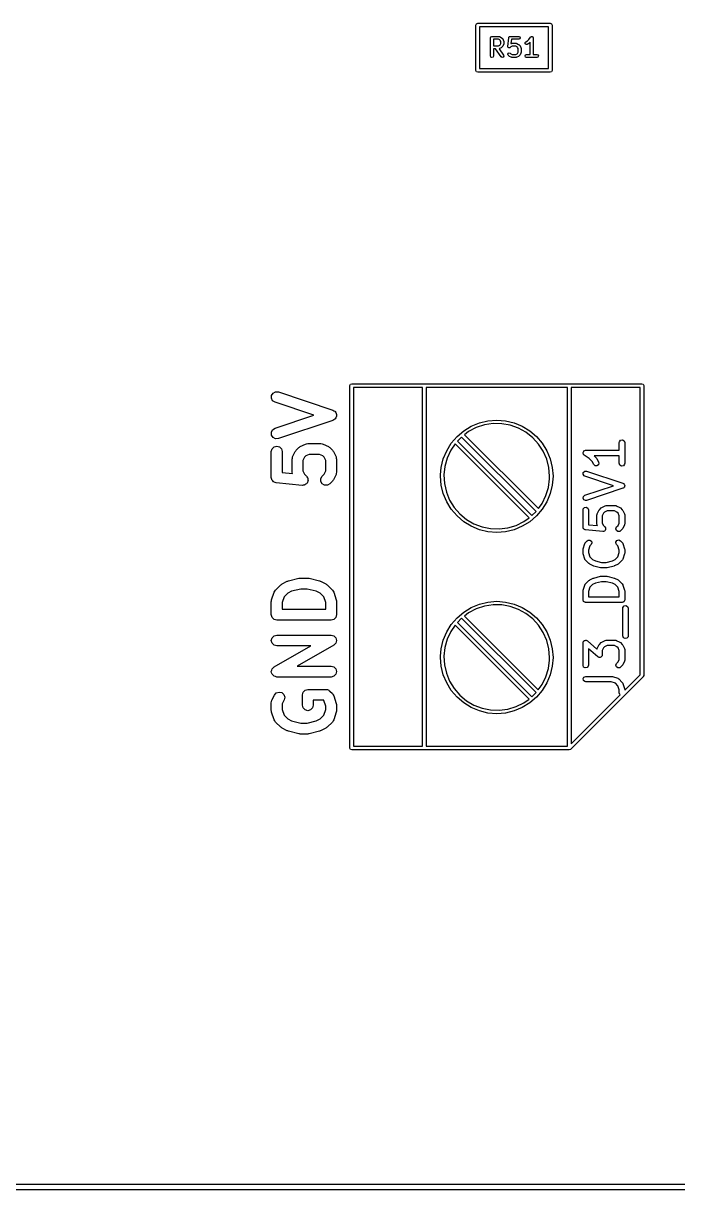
# Model space of a CAD drawing. Extents: x 10 to 287, y -200 to -10.
# Drawn here: x 126.01 to 144.05, y -122.34 to -90.17 of the extents above; entities that cross this region are included whole.
import ezdxf

# ---------------------------------------------------------------- set-up
doc = ezdxf.new("R2010")
doc.units = 0
doc.layers.add('BLACK', color=7, linetype='CONTINUOUS')

msp = doc.modelspace()

# ---------------------------------------------------------------- linework, layer by layer
at = {"layer": 'BLACK', "linetype": 'CONTINUOUS'}
for p, q in [((138.49, -90.2205), (138.504, -90.1852)), ((138.49, -91.4705), (138.49, -90.2205)), ((138.504, -90.1852), (138.54, -90.1705)), ((138.54, -90.1705), (140.54, -90.1705)), ((138.59, -90.2705), (138.59, -91.4205)), ((140.49, -90.2705), (138.59, -90.2705)), ((140.49, -91.4205), (140.49, -90.2705)), ((140.54, -90.1705), (140.575, -90.1852)), ((140.575, -90.1852), (140.59, -90.2205)), ((140.59, -90.2205), (140.59, -91.4705)), ((138.893, -90.5717), (138.904, -90.5434)), ((138.893, -91.0717), (138.893, -90.5717)), ((138.904, -90.5434), (138.933, -90.5317)), ((138.933, -90.5317), (139.123, -90.5317)), ((138.973, -90.6117), (138.973, -90.7936)), ((139.114, -90.6117), (138.973, -90.6117)), ((139.147, -90.6284), (139.114, -90.6117)), ((139.123, -90.5317), (139.132, -90.5353)), ((139.132, -90.5353), (139.141, -90.5359)), ((139.141, -90.5359), (139.189, -90.5598)), ((139.162, -90.643), (139.147, -90.6284)), ((139.178, -90.6764), (139.162, -90.643)), ((139.162, -90.7623), (139.178, -90.7289)), ((139.178, -90.7289), (139.178, -90.6764)), ((139.189, -90.5598), (139.193, -90.5647)), ((139.193, -90.5647), (139.199, -90.5672)), ((139.199, -90.5672), (139.223, -90.5911)), ((139.223, -90.5911), (139.225, -90.5971)), ((139.225, -90.5971), (139.23, -90.6015)), ((139.23, -90.6015), (139.254, -90.6491)), ((139.254, -90.6491), (139.255, -90.6584)), ((139.255, -90.6584), (139.258, -90.667)), ((139.258, -90.667), (139.258, -90.7384)), ((139.369, -90.8058), (139.393, -90.5677)), ((139.393, -90.5677), (139.399, -90.5559)), ((139.399, -90.5559), (139.404, -90.5434)), ((139.404, -90.5434), (139.406, -90.5426)), ((139.406, -90.5426), (139.407, -90.5408)), ((139.407, -90.5408), (139.42, -90.5369)), ((139.42, -90.5369), (139.433, -90.5317)), ((139.433, -90.5317), (139.671, -90.5317)), ((139.469, -90.6117), (139.457, -90.7291)), ((139.457, -90.7291), (139.462, -90.7264)), ((139.462, -90.7264), (139.472, -90.7258)), ((139.671, -90.6117), (139.469, -90.6117)), ((139.472, -90.7258), (139.48, -90.7222)), ((139.48, -90.7222), (139.599, -90.7222)), ((139.599, -90.7222), (139.608, -90.7258)), ((139.608, -90.7258), (139.617, -90.7264)), ((139.617, -90.7264), (139.665, -90.7502)), ((139.671, -90.5317), (139.699, -90.5434)), ((139.699, -90.6), (139.671, -90.6117)), ((139.699, -90.5434), (139.711, -90.5717)), ((139.711, -90.5717), (139.699, -90.6)), ((139.847, -90.7019), (139.867, -90.6788)), ((139.849, -90.7325), (139.847, -90.7019)), ((139.867, -90.6788), (139.909, -90.6579)), ((139.951, -90.7265), (139.903, -90.7504)), ((139.909, -90.6579), (139.949, -90.6177)), ((139.949, -90.6177), (139.995, -90.5495)), ((139.955, -90.7216), (139.951, -90.7265)), ((139.961, -90.7191), (139.955, -90.7216)), ((139.988, -90.6921), (139.961, -90.7191)), ((139.988, -91.0317), (139.988, -90.6921)), ((139.995, -90.5495), (139.998, -90.5472)), ((139.998, -90.5472), (140, -90.5434)), ((140, -90.5434), (140.01, -90.539)), ((140.01, -90.539), (140.02, -90.5325)), ((140.02, -90.5325), (140.024, -90.5333)), ((140.024, -90.5333), (140.028, -90.5317)), ((140.028, -90.5317), (140.039, -90.5362)), ((140.039, -90.5362), (140.05, -90.5384)), ((140.05, -90.5384), (140.052, -90.5419)), ((140.052, -90.5419), (140.056, -90.5434)), ((140.056, -90.5434), (140.061, -90.5542)), ((140.061, -90.5542), (140.067, -90.5639)), ((140.067, -90.5639), (140.066, -90.5679)), ((140.066, -90.5679), (140.068, -90.5717)), ((140.068, -90.5717), (140.068, -91.0317)), ((138.973, -90.7936), (139.114, -90.7936)), ((139.031, -90.8736), (138.973, -90.8736)), ((138.973, -90.8736), (138.973, -91.0717)), ((139.186, -91.0947), (139.031, -90.8736)), ((139.114, -90.7936), (139.147, -90.7769)), ((139.132, -90.8701), (139.127, -90.8719)), ((139.127, -90.8719), (139.251, -91.0488)), ((139.141, -90.8694), (139.132, -90.8701)), ((139.189, -90.8456), (139.141, -90.8694)), ((139.147, -90.7769), (139.162, -90.7623)), ((139.193, -90.8406), (139.189, -90.8456)), ((139.199, -90.8381), (139.193, -90.8406)), ((139.223, -90.8143), (139.199, -90.8381)), ((139.225, -90.8082), (139.223, -90.8143)), ((139.23, -90.8039), (139.225, -90.8082)), ((139.254, -90.7563), (139.23, -90.8039)), ((139.251, -91.0488), (139.258, -91.0787)), ((139.255, -90.747), (139.254, -90.7563)), ((139.258, -90.7384), (139.255, -90.747)), ((139.37, -90.8079), (139.369, -90.8058)), ((139.369, -90.8098), (139.37, -90.8079)), ((139.374, -90.8223), (139.369, -90.8098)), ((139.369, -91.0241), (139.381, -90.9958)), ((139.381, -91.0524), (139.369, -91.0241)), ((139.378, -90.8351), (139.374, -90.8223)), ((139.38, -90.8361), (139.378, -90.8351)), ((139.381, -90.8381), (139.38, -90.8361)), ((139.393, -90.8433), (139.381, -90.8381)), ((139.381, -90.9958), (139.409, -90.9841)), ((139.404, -91.0762), (139.381, -91.0524)), ((139.405, -90.8496), (139.393, -90.8433)), ((139.407, -90.849), (139.405, -90.8496)), ((139.409, -90.8498), (139.407, -90.849)), ((139.421, -90.8447), (139.409, -90.8498)), ((139.409, -90.9841), (139.437, -90.9958)), ((139.434, -90.8408), (139.421, -90.8447)), ((139.435, -90.8389), (139.434, -90.8408)), ((139.437, -90.8381), (139.435, -90.8389)), ((139.456, -90.8189), (139.437, -90.8381)), ((139.437, -90.9958), (139.456, -91.015)), ((139.49, -90.8022), (139.456, -90.8189)), ((139.456, -91.015), (139.49, -91.0317)), ((139.59, -90.8022), (139.49, -90.8022)), ((139.49, -91.0317), (139.59, -91.0317)), ((139.623, -90.8189), (139.59, -90.8022)), ((139.59, -91.0317), (139.623, -91.015)), ((139.638, -90.8335), (139.623, -90.8189)), ((139.623, -91.015), (139.638, -91.0004)), ((139.655, -90.8669), (139.638, -90.8335)), ((139.638, -91.0004), (139.655, -90.967)), ((139.655, -90.967), (139.655, -90.8669)), ((139.665, -90.7502), (139.669, -90.7552)), ((139.669, -90.7552), (139.675, -90.7577)), ((139.675, -90.7577), (139.699, -90.7815)), ((139.699, -91.0524), (139.675, -91.0762)), ((139.699, -90.7815), (139.702, -90.7876)), ((139.702, -91.0463), (139.699, -91.0524)), ((139.702, -90.7876), (139.707, -90.7919)), ((139.707, -91.042), (139.702, -91.0463)), ((139.707, -90.7919), (139.73, -90.8395)), ((139.73, -90.9944), (139.707, -91.042)), ((139.73, -90.8395), (139.731, -90.8488)), ((139.731, -90.9851), (139.73, -90.9944)), ((139.731, -90.8488), (139.735, -90.8574)), ((139.735, -90.9765), (139.731, -90.9851)), ((139.735, -90.8574), (139.735, -90.9765)), ((139.845, -91.0717), (139.857, -91.0434)), ((139.872, -90.7525), (139.849, -90.7325)), ((139.857, -91.0434), (139.885, -91.0317)), ((139.903, -90.7504), (139.872, -90.7525)), ((139.885, -91.0317), (139.988, -91.0317)), ((140.068, -91.0317), (140.171, -91.0317)), ((140.171, -91.0317), (140.199, -91.0434)), ((140.199, -91.0434), (140.211, -91.0717)), ((138.904, -91.1), (138.893, -91.0717)), ((138.933, -91.1117), (138.904, -91.1)), ((138.961, -91.1), (138.933, -91.1117)), ((138.973, -91.0717), (138.961, -91.1)), ((139.211, -91.1111), (139.186, -91.0947)), ((139.241, -91.1045), (139.211, -91.1111)), ((139.258, -91.0787), (139.241, -91.1045)), ((139.41, -91.0787), (139.404, -91.0762)), ((139.415, -91.0837), (139.41, -91.0787)), ((139.462, -91.1075), (139.415, -91.0837)), ((139.472, -91.1082), (139.462, -91.1075)), ((139.48, -91.1117), (139.472, -91.1082)), ((139.599, -91.1117), (139.48, -91.1117)), ((139.608, -91.1082), (139.599, -91.1117)), ((139.617, -91.1075), (139.608, -91.1082)), ((139.665, -91.0837), (139.617, -91.1075)), ((139.669, -91.0787), (139.665, -91.0837)), ((139.675, -91.0762), (139.669, -91.0787)), ((139.857, -91.1), (139.845, -91.0717)), ((139.885, -91.1117), (139.857, -91.1)), ((140.171, -91.1117), (139.885, -91.1117)), ((140.199, -91.1), (140.171, -91.1117)), ((140.211, -91.0717), (140.199, -91.1)), ((138.504, -91.5059), (138.49, -91.4705)), ((138.54, -91.5205), (138.504, -91.5059)), ((140.54, -91.5205), (138.54, -91.5205)), ((138.59, -91.4205), (140.49, -91.4205)), ((140.575, -91.5059), (140.54, -91.5205)), ((140.59, -91.4705), (140.575, -91.5059)), ((132.857, -100.435), (132.9, -100.37)), ((132.9, -100.37), (132.969, -100.335)), ((132.969, -100.335), (133.047, -100.34)), ((133.047, -100.34), (134.547, -100.84)), ((135.015, -100.165), (135.03, -100.129)), ((135.015, -110.165), (135.015, -100.165)), ((135.03, -100.129), (135.065, -100.115)), ((135.065, -100.115), (143.065, -100.115)), ((135.115, -100.215), (135.115, -110.115)), ((137.015, -100.215), (135.115, -100.215)), ((137.015, -110.115), (137.015, -100.215)), ((137.115, -100.215), (137.115, -110.115)), ((141.015, -100.215), (137.115, -100.215)), ((141.015, -110.115), (141.015, -100.215)), ((141.115, -100.215), (141.115, -110.044)), ((143.015, -100.215), (141.115, -100.215)), ((143.015, -108.144), (143.015, -100.215)), ((143.065, -100.115), (143.1, -100.129)), ((143.1, -100.129), (143.115, -100.165)), ((143.115, -100.165), (143.115, -108.165)), ((132.852, -100.512), (132.857, -100.435)), ((132.887, -100.581), (132.852, -100.512)), ((132.952, -100.624), (132.887, -100.581)), ((134.025, -100.982), (132.952, -100.624)), ((132.952, -101.34), (134.025, -100.982)), ((134.547, -100.84), (134.572, -100.856)), ((134.572, -100.856), (134.599, -100.87)), ((134.599, -100.87), (134.604, -100.877)), ((134.604, -100.877), (134.612, -100.882)), ((134.612, -100.882), (134.625, -100.909)), ((134.625, -100.909), (134.642, -100.935)), ((134.642, -100.935), (134.642, -100.944)), ((134.642, -100.944), (134.646, -100.952)), ((134.646, -101.012), (134.642, -101.02)), ((134.642, -101.02), (134.642, -101.029)), ((134.646, -100.952), (134.645, -100.982)), ((134.645, -100.982), (134.646, -101.012)), ((132.887, -101.382), (132.952, -101.34)), ((134.547, -101.124), (133.047, -101.624)), ((134.572, -101.108), (134.547, -101.124)), ((134.599, -101.094), (134.572, -101.108)), ((134.604, -101.087), (134.599, -101.094)), ((134.612, -101.081), (134.604, -101.087)), ((134.625, -101.055), (134.612, -101.081)), ((134.642, -101.029), (134.625, -101.055)), ((138.154, -101.411), (138.361, -101.284)), ((138.501, -101.324), (138.29, -101.434)), ((138.361, -101.284), (138.586, -101.191)), ((138.728, -101.249), (138.501, -101.324)), ((138.586, -101.191), (138.823, -101.134)), ((138.964, -101.213), (138.728, -101.249)), ((138.823, -101.134), (139.065, -101.115)), ((139.202, -101.216), (138.964, -101.213)), ((139.065, -101.115), (139.307, -101.134)), ((139.437, -101.258), (139.202, -101.216)), ((139.307, -101.134), (139.544, -101.191)), ((139.661, -101.338), (139.437, -101.258)), ((139.544, -101.191), (139.769, -101.284)), ((139.87, -101.453), (139.661, -101.338)), ((139.769, -101.284), (139.976, -101.411)), ((132.852, -101.452), (132.887, -101.382)), ((132.857, -101.529), (132.852, -101.452)), ((132.9, -101.594), (132.857, -101.529)), ((132.969, -101.629), (132.9, -101.594)), ((133.047, -101.624), (132.969, -101.629)), ((137.811, -101.754), (137.969, -101.569)), ((137.969, -101.569), (138.154, -101.411)), ((138.094, -101.582), (137.985, -101.697)), ((140.147, -103.634), (138.094, -101.582)), ((138.29, -101.434), (138.174, -101.52)), ((138.174, -101.52), (140.211, -103.556)), ((140.057, -101.601), (139.87, -101.453)), ((139.976, -101.411), (140.161, -101.569)), ((140.218, -101.777), (140.057, -101.601)), ((140.161, -101.569), (140.319, -101.754)), ((142.447, -101.711), (142.48, -101.671)), ((142.48, -101.671), (142.53, -101.662)), ((142.53, -101.662), (142.575, -101.688)), ((132.849, -101.982), (132.87, -101.907)), ((132.849, -102.696), (132.849, -101.982)), ((132.87, -101.907), (132.924, -101.852)), ((132.924, -101.852), (132.999, -101.832)), ((132.999, -101.832), (133.074, -101.852)), ((133.074, -101.852), (133.129, -101.907)), ((133.129, -101.907), (133.149, -101.982)), ((133.149, -101.982), (133.149, -102.56)), ((133.437, -102.129), (133.508, -101.986)), ((133.508, -101.986), (133.524, -101.968)), ((133.524, -101.968), (133.536, -101.947)), ((133.536, -101.947), (133.608, -101.876)), ((133.608, -101.876), (133.629, -101.864)), ((133.629, -101.864), (133.647, -101.848)), ((133.647, -101.848), (133.789, -101.776)), ((133.789, -101.776), (133.823, -101.769)), ((133.823, -101.769), (133.857, -101.761)), ((133.857, -101.761), (134.214, -101.761)), ((134.214, -101.761), (134.247, -101.769)), ((134.247, -101.769), (134.281, -101.776)), ((134.281, -101.776), (134.424, -101.848)), ((134.424, -101.848), (134.442, -101.864)), ((134.442, -101.864), (134.463, -101.876)), ((134.463, -101.876), (134.534, -101.947)), ((134.534, -101.947), (134.546, -101.968)), ((134.546, -101.968), (134.562, -101.986)), ((134.562, -101.986), (134.634, -102.129)), ((137.591, -102.186), (137.684, -101.961)), ((137.684, -101.961), (137.811, -101.754)), ((137.8, -101.946), (137.7, -102.162)), ((137.919, -101.772), (137.8, -101.946)), ((139.957, -103.81), (137.919, -101.772)), ((137.985, -101.697), (140.035, -103.746)), ((140.347, -101.977), (140.218, -101.777)), ((140.319, -101.754), (140.446, -101.961)), ((140.442, -102.196), (140.347, -101.977)), ((140.446, -101.961), (140.539, -102.186)), ((141.444, -102.009), (141.454, -101.99)), ((141.454, -101.99), (141.463, -101.97)), ((141.463, -101.97), (141.467, -101.968)), ((141.467, -101.968), (141.469, -101.964)), ((141.469, -101.964), (141.49, -101.957)), ((141.49, -101.957), (141.509, -101.947)), ((141.509, -101.947), (141.513, -101.948)), ((141.513, -101.948), (141.517, -101.947)), ((141.517, -101.947), (142.442, -101.947)), ((142.442, -101.736), (142.447, -101.711)), ((142.442, -101.947), (142.442, -101.736)), ((142.575, -101.688), (142.592, -101.736)), ((142.592, -101.736), (142.592, -102.308)), ((133.421, -102.196), (133.43, -102.163)), ((133.421, -102.553), (133.421, -102.196)), ((133.43, -102.163), (133.437, -102.129)), ((133.766, -102.142), (133.721, -102.232)), ((133.721, -102.232), (133.721, -102.518)), ((133.803, -102.105), (133.766, -102.142)), ((133.892, -102.061), (133.803, -102.105)), ((134.178, -102.061), (133.892, -102.061)), ((134.268, -102.105), (134.178, -102.061)), ((134.305, -102.142), (134.268, -102.105)), ((134.349, -102.232), (134.305, -102.142)), ((134.349, -102.518), (134.349, -102.232)), ((134.634, -102.129), (134.641, -102.163)), ((134.641, -102.163), (134.649, -102.196)), ((134.649, -102.196), (134.649, -102.553)), ((137.534, -102.422), (137.591, -102.186)), ((137.7, -102.162), (137.636, -102.392)), ((140.5, -102.427), (140.442, -102.196)), ((140.539, -102.186), (140.596, -102.422)), ((141.443, -102.017), (141.444, -102.013)), ((141.449, -102.038), (141.443, -102.017)), ((141.444, -102.013), (141.444, -102.009)), ((141.452, -102.059), (141.449, -102.038)), ((141.456, -102.062), (141.452, -102.059)), ((141.457, -102.066), (141.456, -102.062)), ((141.476, -102.084), (141.457, -102.066)), ((141.612, -102.175), (141.476, -102.084)), ((141.694, -102.257), (141.612, -102.175)), ((141.736, -102.341), (141.694, -102.257)), ((142.442, -102.097), (141.746, -102.097)), ((141.746, -102.097), (141.809, -102.159)), ((141.809, -102.159), (141.821, -102.178)), ((141.821, -102.178), (141.823, -102.179)), ((141.823, -102.179), (141.87, -102.274)), ((141.878, -102.299), (141.866, -102.349)), ((141.87, -102.274), (141.878, -102.299)), ((142.442, -102.308), (142.442, -102.097)), ((142.46, -102.356), (142.442, -102.308)), ((142.592, -102.308), (142.588, -102.333)), ((133.149, -102.56), (133.43, -102.589)), ((133.43, -102.587), (133.421, -102.553)), ((133.43, -102.589), (133.43, -102.587)), ((133.721, -102.518), (133.766, -102.607)), ((133.766, -102.607), (133.82, -102.662)), ((134.251, -102.662), (134.305, -102.607)), ((134.305, -102.607), (134.349, -102.518)), ((134.634, -102.62), (134.562, -102.763)), ((134.641, -102.587), (134.634, -102.62)), ((134.649, -102.553), (134.641, -102.587)), ((137.515, -102.665), (137.518, -102.629)), ((137.518, -102.629), (137.534, -102.422)), ((137.636, -102.392), (137.61, -102.629)), ((137.61, -102.629), (137.624, -102.867)), ((140.52, -102.665), (140.5, -102.427)), ((140.596, -102.422), (140.615, -102.665)), ((141.444, -102.608), (141.451, -102.558)), ((141.471, -102.652), (141.444, -102.608)), ((141.451, -102.558), (141.49, -102.524)), ((141.49, -102.524), (141.541, -102.522)), ((141.541, -102.522), (142.541, -102.856)), ((141.773, -102.376), (141.736, -102.341)), ((141.824, -102.38), (141.773, -102.376)), ((141.866, -102.349), (141.824, -102.38)), ((142.504, -102.382), (142.46, -102.356)), ((142.555, -102.373), (142.504, -102.382)), ((142.588, -102.333), (142.555, -102.373)), ((132.858, -102.727), (132.849, -102.696)), ((132.863, -102.758), (132.858, -102.727)), ((132.868, -102.764), (132.863, -102.758)), ((132.87, -102.771), (132.868, -102.764)), ((132.892, -102.794), (132.87, -102.771)), ((132.912, -102.818), (132.892, -102.794)), ((132.919, -102.821), (132.912, -102.818)), ((132.924, -102.826), (132.919, -102.821)), ((132.955, -102.834), (132.924, -102.826)), ((132.985, -102.845), (132.955, -102.834)), ((133.699, -102.917), (132.985, -102.845)), ((133.725, -102.913), (133.699, -102.917)), ((133.753, -102.913), (133.725, -102.913)), ((133.763, -102.906), (133.753, -102.913)), ((133.775, -102.904), (133.763, -102.906)), ((133.796, -102.887), (133.775, -102.904)), ((133.82, -102.874), (133.796, -102.887)), ((133.82, -102.662), (133.833, -102.685)), ((133.826, -102.863), (133.82, -102.874)), ((133.836, -102.855), (133.826, -102.863)), ((133.833, -102.685), (133.85, -102.706)), ((133.845, -102.83), (133.836, -102.855)), ((133.859, -102.806), (133.845, -102.83)), ((133.85, -102.706), (133.852, -102.718)), ((133.852, -102.718), (133.859, -102.729)), ((133.859, -102.729), (133.859, -102.756)), ((133.859, -102.756), (133.863, -102.783)), ((133.863, -102.783), (133.859, -102.794)), ((133.859, -102.794), (133.859, -102.806)), ((134.212, -102.729), (134.251, -102.662)), ((134.212, -102.806), (134.212, -102.729)), ((134.251, -102.874), (134.212, -102.806)), ((134.318, -102.913), (134.251, -102.874)), ((134.395, -102.913), (134.318, -102.913)), ((134.463, -102.874), (134.395, -102.913)), ((134.534, -102.802), (134.463, -102.874)), ((134.546, -102.781), (134.534, -102.802)), ((134.562, -102.763), (134.546, -102.781)), ((137.534, -102.907), (137.515, -102.665)), ((137.591, -103.144), (137.534, -102.907)), ((137.624, -102.867), (137.677, -103.1)), ((140.487, -102.972), (140.518, -102.736)), ((140.518, -102.736), (140.52, -102.665)), ((140.596, -102.907), (140.539, -103.144)), ((140.615, -102.665), (140.596, -102.907)), ((141.494, -102.665), (141.471, -102.652)), ((142.28, -102.927), (141.494, -102.665)), ((141.494, -103.189), (142.28, -102.927)), ((142.541, -102.856), (142.564, -102.868)), ((142.564, -102.868), (142.565, -102.87)), ((142.565, -102.87), (142.567, -102.871)), ((142.567, -102.871), (142.578, -102.891)), ((142.578, -102.891), (142.591, -102.912)), ((142.587, -102.939), (142.583, -102.962)), ((142.592, -102.916), (142.587, -102.939)), ((142.591, -102.912), (142.591, -102.914)), ((142.591, -102.914), (142.592, -102.916)), ((137.684, -103.368), (137.591, -103.144)), ((137.677, -103.1), (137.766, -103.321)), ((140.312, -103.414), (140.418, -103.2)), ((140.418, -103.2), (140.487, -102.972)), ((140.539, -103.144), (140.446, -103.368)), ((141.443, -103.271), (141.453, -103.221)), ((141.468, -103.316), (141.443, -103.271)), ((141.453, -103.221), (141.494, -103.189)), ((142.541, -102.998), (141.541, -103.331)), ((142.543, -102.997), (142.541, -102.998)), ((142.545, -102.996), (142.543, -102.997)), ((142.563, -102.981), (142.545, -102.996)), ((142.581, -102.966), (142.563, -102.981)), ((142.582, -102.964), (142.581, -102.966)), ((142.583, -102.962), (142.582, -102.964)), ((137.811, -103.576), (137.684, -103.368)), ((137.766, -103.321), (137.891, -103.524)), ((137.969, -103.761), (137.811, -103.576)), ((137.891, -103.524), (138.047, -103.704)), ((140.319, -103.576), (140.161, -103.761)), ((140.211, -103.556), (140.312, -103.414)), ((140.446, -103.368), (140.319, -103.576)), ((141.442, -103.593), (141.447, -103.568)), ((141.442, -104.07), (141.442, -103.593)), ((141.447, -103.568), (141.48, -103.528)), ((141.515, -103.335), (141.468, -103.316)), ((141.48, -103.528), (141.53, -103.52)), ((141.541, -103.331), (141.515, -103.335)), ((141.53, -103.52), (141.575, -103.545)), ((141.575, -103.545), (141.592, -103.593)), ((141.592, -103.593), (141.592, -104.002)), ((141.879, -103.607), (141.892, -103.589)), ((141.892, -103.589), (141.893, -103.588)), ((141.893, -103.588), (141.941, -103.54)), ((141.941, -103.54), (141.959, -103.527)), ((141.959, -103.527), (141.96, -103.526)), ((141.96, -103.526), (142.055, -103.479)), ((142.055, -103.479), (142.08, -103.471)), ((142.08, -103.471), (142.085, -103.472)), ((142.085, -103.472), (142.089, -103.471)), ((142.089, -103.471), (142.327, -103.471)), ((142.327, -103.471), (142.353, -103.475)), ((142.353, -103.475), (142.356, -103.478)), ((142.356, -103.478), (142.36, -103.479)), ((142.36, -103.479), (142.456, -103.526)), ((142.456, -103.526), (142.474, -103.54)), ((142.474, -103.54), (142.475, -103.54)), ((142.475, -103.54), (142.523, -103.588)), ((142.523, -103.588), (142.536, -103.606)), ((138.154, -103.919), (137.969, -103.761)), ((138.047, -103.704), (138.23, -103.857)), ((138.361, -104.046), (138.154, -103.919)), ((138.23, -103.857), (138.436, -103.977)), ((139.596, -104.019), (139.81, -103.915)), ((139.976, -103.919), (139.769, -104.046)), ((139.81, -103.915), (139.957, -103.81)), ((140.161, -103.761), (139.976, -103.919)), ((140.035, -103.746), (140.147, -103.634)), ((141.823, -103.736), (141.828, -103.711)), ((141.823, -103.974), (141.823, -103.736)), ((141.828, -103.711), (141.831, -103.707)), ((141.831, -103.703), (141.879, -103.607)), ((141.831, -103.707), (141.831, -103.703)), ((142.008, -103.685), (141.973, -103.754)), ((141.973, -103.754), (141.973, -103.957)), ((142.038, -103.655), (142.008, -103.685)), ((142.107, -103.621), (142.038, -103.655)), ((142.309, -103.621), (142.107, -103.621)), ((142.378, -103.655), (142.309, -103.621)), ((142.408, -103.685), (142.378, -103.655)), ((142.442, -103.754), (142.408, -103.685)), ((142.442, -103.957), (142.442, -103.754)), ((142.536, -103.606), (142.537, -103.607)), ((142.537, -103.607), (142.584, -103.703)), ((142.584, -103.703), (142.592, -103.728)), ((142.592, -103.728), (142.591, -103.732)), ((142.591, -103.732), (142.592, -103.736)), ((142.592, -103.736), (142.592, -103.974)), ((138.586, -104.139), (138.361, -104.046)), ((138.436, -103.977), (138.659, -104.062)), ((138.823, -104.196), (138.586, -104.139)), ((138.659, -104.062), (138.893, -104.11)), ((139.065, -104.215), (138.823, -104.196)), ((138.893, -104.11), (139.131, -104.118)), ((139.307, -104.196), (139.065, -104.215)), ((139.131, -104.118), (139.368, -104.088)), ((139.544, -104.139), (139.307, -104.196)), ((139.368, -104.088), (139.596, -104.019)), ((139.769, -104.046), (139.544, -104.139)), ((141.448, -104.085), (141.442, -104.07)), ((141.449, -104.1), (141.448, -104.085)), ((141.456, -104.108), (141.449, -104.1)), ((141.46, -104.118), (141.456, -104.108)), ((141.474, -104.126), (141.46, -104.118)), ((141.485, -104.137), (141.474, -104.126)), ((141.502, -104.142), (141.485, -104.137)), ((141.504, -104.143), (141.502, -104.142)), ((141.506, -104.143), (141.504, -104.143)), ((141.51, -104.144), (141.506, -104.143)), ((141.986, -104.192), (141.51, -104.144)), ((141.592, -104.002), (141.841, -104.027)), ((141.825, -103.979), (141.823, -103.974)), ((141.824, -103.983), (141.825, -103.979)), ((141.831, -104.008), (141.824, -103.983)), ((141.841, -104.027), (141.831, -104.008)), ((141.973, -103.957), (142.008, -104.025)), ((141.987, -104.192), (141.986, -104.192)), ((142.011, -104.185), (141.987, -104.192)), ((141.987, -104.192), (141.987, -104.192)), ((142.008, -104.025), (142.047, -104.064)), ((142.036, -104.179), (142.011, -104.185)), ((142.037, -104.179), (142.036, -104.179)), ((142.036, -104.179), (142.036, -104.179)), ((142.051, -104.158), (142.037, -104.179)), ((142.047, -104.064), (142.062, -104.085)), ((142.066, -104.137), (142.051, -104.158)), ((142.062, -104.085), (142.062, -104.086)), ((142.062, -104.086), (142.062, -104.086)), ((142.062, -104.086), (142.064, -104.111)), ((142.064, -104.111), (142.066, -104.137)), ((142.066, -104.137), (142.066, -104.137)), ((142.066, -104.137), (142.066, -104.137)), ((142.347, -104.111), (142.369, -104.064)), ((142.361, -104.16), (142.347, -104.111)), ((142.403, -104.19), (142.361, -104.16)), ((142.369, -104.064), (142.408, -104.025)), ((142.454, -104.185), (142.403, -104.19)), ((142.408, -104.025), (142.442, -103.957)), ((142.475, -104.17), (142.454, -104.185)), ((142.523, -104.123), (142.475, -104.17)), ((142.537, -104.103), (142.523, -104.121)), ((142.523, -104.121), (142.523, -104.123)), ((142.584, -104.008), (142.537, -104.103)), ((142.585, -104.003), (142.584, -104.008)), ((142.588, -104), (142.585, -104.003)), ((142.592, -103.974), (142.588, -104)), ((141.446, -104.665), (141.494, -104.522)), ((141.494, -104.522), (141.506, -104.499)), ((141.506, -104.499), (141.51, -104.497)), ((141.51, -104.497), (141.512, -104.493)), ((141.512, -104.493), (141.56, -104.445)), ((141.56, -104.445), (141.581, -104.43)), ((141.581, -104.43), (141.632, -104.426)), ((141.666, -104.551), (141.631, -104.586)), ((141.632, -104.426), (141.674, -104.455)), ((141.687, -104.505), (141.666, -104.551)), ((141.674, -104.455), (141.687, -104.505)), ((142.35, -104.479), (142.379, -104.437)), ((142.354, -104.53), (142.35, -104.479)), ((142.369, -104.551), (142.354, -104.53)), ((142.404, -104.586), (142.369, -104.551)), ((142.379, -104.437), (142.429, -104.423)), ((142.429, -104.423), (142.475, -104.445)), ((142.475, -104.445), (142.523, -104.493)), ((142.523, -104.493), (142.538, -104.514)), ((142.538, -104.514), (142.538, -104.519)), ((142.538, -104.519), (142.541, -104.522)), ((142.541, -104.522), (142.589, -104.665)), ((141.442, -104.689), (141.446, -104.667)), ((141.442, -104.784), (141.442, -104.689)), ((141.443, -104.785), (141.442, -104.784)), ((141.446, -104.808), (141.443, -104.785)), ((141.446, -104.667), (141.446, -104.665)), ((141.494, -104.95), (141.446, -104.808)), ((141.631, -104.586), (141.592, -104.701)), ((141.592, -104.701), (141.592, -104.772)), ((141.592, -104.772), (141.631, -104.886)), ((141.631, -104.886), (141.705, -104.96)), ((142.33, -104.96), (142.404, -104.886)), ((142.442, -104.701), (142.404, -104.586)), ((142.404, -104.886), (142.442, -104.772)), ((142.442, -104.772), (142.442, -104.701)), ((142.589, -104.808), (142.541, -104.95)), ((142.592, -104.784), (142.588, -104.806)), ((142.588, -104.806), (142.589, -104.808)), ((142.589, -104.665), (142.592, -104.687)), ((142.592, -104.687), (142.592, -104.689)), ((142.592, -104.689), (142.592, -104.784)), ((141.497, -104.954), (141.494, -104.95)), ((141.497, -104.958), (141.497, -104.954)), ((141.512, -104.98), (141.497, -104.958)), ((141.607, -105.075), (141.512, -104.98)), ((141.609, -105.076), (141.607, -105.075)), ((141.627, -105.089), (141.609, -105.076)), ((141.722, -105.137), (141.627, -105.089)), ((141.705, -104.96), (141.782, -104.999)), ((141.725, -105.137), (141.722, -105.137)), ((141.737, -105.142), (141.725, -105.137)), ((141.928, -105.19), (141.737, -105.142)), ((141.782, -104.999), (141.955, -105.042)), ((141.931, -105.19), (141.928, -105.19)), ((141.946, -105.192), (141.931, -105.19)), ((142.089, -105.192), (141.946, -105.192)), ((141.955, -105.042), (142.08, -105.042)), ((142.08, -105.042), (142.253, -104.999)), ((142.092, -105.191), (142.089, -105.192)), ((142.107, -105.19), (142.092, -105.191)), ((142.297, -105.142), (142.107, -105.19)), ((142.253, -104.999), (142.33, -104.96)), ((142.3, -105.14), (142.297, -105.142)), ((142.313, -105.137), (142.3, -105.14)), ((142.408, -105.089), (142.313, -105.137)), ((142.409, -105.088), (142.408, -105.089)), ((142.428, -105.075), (142.409, -105.088)), ((142.523, -104.98), (142.428, -105.075)), ((142.525, -104.976), (142.523, -104.98)), ((142.529, -104.973), (142.525, -104.976)), ((142.541, -104.95), (142.529, -104.973)), ((133.32, -105.551), (133.606, -105.479)), ((133.606, -105.479), (133.624, -105.48)), ((133.624, -105.48), (133.642, -105.475)), ((133.642, -105.475), (133.857, -105.475)), ((133.857, -105.475), (133.874, -105.48)), ((133.874, -105.48), (133.893, -105.479)), ((133.893, -105.479), (134.179, -105.551)), ((141.607, -105.54), (141.626, -105.527)), ((141.626, -105.527), (141.627, -105.526)), ((141.627, -105.526), (141.722, -105.479)), ((141.722, -105.479), (141.734, -105.475)), ((141.734, -105.475), (141.737, -105.473)), ((141.737, -105.473), (141.928, -105.425)), ((141.928, -105.425), (141.943, -105.424)), ((141.943, -105.424), (141.946, -105.423)), ((141.946, -105.423), (142.089, -105.423)), ((142.089, -105.423), (142.104, -105.426)), ((142.104, -105.426), (142.107, -105.425)), ((142.107, -105.425), (142.297, -105.473)), ((142.297, -105.473), (142.309, -105.478)), ((142.309, -105.478), (142.313, -105.479)), ((142.313, -105.479), (142.408, -105.526)), ((142.408, -105.526), (142.426, -105.54)), ((132.929, -105.863), (132.948, -105.834)), ((132.948, -105.834), (132.965, -105.804)), ((132.965, -105.804), (133.108, -105.662)), ((133.108, -105.662), (133.129, -105.65)), ((133.129, -105.65), (133.147, -105.633)), ((133.147, -105.633), (133.289, -105.562)), ((133.289, -105.562), (133.306, -105.559)), ((133.409, -105.838), (133.303, -105.891)), ((133.306, -105.559), (133.32, -105.551)), ((133.661, -105.775), (133.409, -105.838)), ((133.838, -105.775), (133.661, -105.775)), ((134.09, -105.838), (133.838, -105.775)), ((134.196, -105.891), (134.09, -105.838)), ((134.179, -105.551), (134.193, -105.559)), ((134.193, -105.559), (134.209, -105.562)), ((134.209, -105.562), (134.352, -105.633)), ((134.352, -105.633), (134.37, -105.65)), ((134.37, -105.65), (134.391, -105.662)), ((134.391, -105.662), (134.534, -105.804)), ((134.534, -105.804), (134.551, -105.834)), ((134.551, -105.834), (134.57, -105.863)), ((141.442, -105.831), (141.446, -105.809)), ((141.442, -106.07), (141.442, -105.831)), ((141.446, -105.808), (141.494, -105.665)), ((141.446, -105.809), (141.446, -105.808)), ((141.494, -105.665), (141.506, -105.642)), ((141.506, -105.642), (141.51, -105.64)), ((141.51, -105.64), (141.512, -105.636)), ((141.512, -105.636), (141.607, -105.54)), ((141.631, -105.729), (141.592, -105.844)), ((141.592, -105.844), (141.592, -105.995)), ((141.705, -105.655), (141.631, -105.729)), ((141.782, -105.617), (141.705, -105.655)), ((141.955, -105.573), (141.782, -105.617)), ((142.08, -105.573), (141.955, -105.573)), ((142.253, -105.617), (142.08, -105.573)), ((142.33, -105.655), (142.253, -105.617)), ((142.404, -105.729), (142.33, -105.655)), ((142.442, -105.844), (142.404, -105.729)), ((142.426, -105.54), (142.428, -105.54)), ((142.428, -105.54), (142.523, -105.636)), ((142.442, -105.995), (142.442, -105.844)), ((142.523, -105.636), (142.538, -105.657)), ((142.538, -105.657), (142.538, -105.661)), ((142.538, -105.661), (142.541, -105.665)), ((142.541, -105.665), (142.589, -105.808)), ((142.589, -105.808), (142.592, -105.83)), ((142.592, -105.83), (142.592, -105.831)), ((142.592, -105.831), (142.592, -106.07)), ((132.849, -106.125), (132.856, -106.101)), ((132.849, -106.482), (132.849, -106.125)), ((132.856, -106.101), (132.857, -106.077)), ((132.857, -106.077), (132.929, -105.863)), ((133.202, -105.992), (133.149, -106.149)), ((133.149, -106.149), (133.149, -106.332)), ((133.303, -105.891), (133.202, -105.992)), ((134.297, -105.992), (134.196, -105.891)), ((134.349, -106.149), (134.297, -105.992)), ((134.349, -106.332), (134.349, -106.149)), ((134.57, -105.863), (134.642, -106.077)), ((134.642, -106.077), (134.643, -106.101)), ((134.643, -106.101), (134.649, -106.125)), ((134.649, -106.125), (134.649, -106.482)), ((138.586, -106.191), (138.823, -106.134)), ((138.823, -106.134), (139.065, -106.115)), ((139.065, -106.115), (139.307, -106.134)), ((139.307, -106.134), (139.544, -106.191)), ((141.449, -106.088), (141.442, -106.07)), ((141.452, -106.107), (141.449, -106.088)), ((141.458, -106.111), (141.452, -106.107)), ((141.46, -106.118), (141.458, -106.111)), ((141.477, -106.128), (141.46, -106.118)), ((141.492, -106.14), (141.477, -106.128)), ((141.501, -106.142), (141.492, -106.14)), ((141.504, -106.143), (141.501, -106.142)), ((141.508, -106.143), (141.504, -106.143)), ((141.517, -106.145), (141.508, -106.143)), ((142.517, -106.145), (141.517, -106.145)), ((141.592, -105.995), (142.442, -105.995)), ((142.536, -106.138), (142.517, -106.145)), ((142.555, -106.135), (142.536, -106.138)), ((142.559, -106.129), (142.555, -106.135)), ((142.566, -106.127), (142.559, -106.129)), ((142.575, -106.11), (142.566, -106.127)), ((142.588, -106.095), (142.575, -106.11)), ((142.59, -106.085), (142.588, -106.095)), ((142.591, -106.083), (142.59, -106.085)), ((142.592, -106.07), (142.591, -106.079)), ((142.591, -106.079), (142.591, -106.083)), ((132.87, -106.557), (132.849, -106.482)), ((133.149, -106.332), (134.349, -106.332)), ((134.649, -106.482), (134.629, -106.557)), ((137.969, -106.569), (138.154, -106.411)), ((138.154, -106.411), (138.361, -106.284)), ((138.29, -106.434), (138.174, -106.52)), ((138.501, -106.324), (138.29, -106.434)), ((138.361, -106.284), (138.586, -106.191)), ((138.728, -106.249), (138.501, -106.324)), ((138.964, -106.213), (138.728, -106.249)), ((139.202, -106.216), (138.964, -106.213)), ((139.437, -106.258), (139.202, -106.216)), ((139.661, -106.338), (139.437, -106.258)), ((139.544, -106.191), (139.769, -106.284)), ((139.87, -106.453), (139.661, -106.338)), ((139.769, -106.284), (139.976, -106.411)), ((140.057, -106.601), (139.87, -106.453)), ((139.976, -106.411), (140.161, -106.569)), ((142.538, -106.308), (142.542, -106.282)), ((142.538, -107.07), (142.538, -106.308)), ((142.542, -106.282), (142.575, -106.243)), ((142.575, -106.243), (142.626, -106.234)), ((142.626, -106.234), (142.67, -106.259)), ((142.67, -106.259), (142.688, -106.308)), ((142.688, -106.308), (142.688, -107.07)), ((132.924, -106.612), (132.87, -106.557)), ((132.999, -106.632), (132.924, -106.612)), ((134.499, -106.632), (132.999, -106.632)), ((134.574, -106.612), (134.499, -106.632)), ((134.629, -106.557), (134.574, -106.612)), ((137.684, -106.961), (137.811, -106.754)), ((137.919, -106.772), (137.8, -106.946)), ((137.811, -106.754), (137.969, -106.569)), ((139.957, -108.81), (137.919, -106.772)), ((138.094, -106.582), (137.985, -106.697)), ((137.985, -106.697), (140.034, -108.746)), ((140.147, -108.634), (138.094, -106.582)), ((138.174, -106.52), (140.21, -108.556)), ((140.218, -106.777), (140.057, -106.601)), ((140.161, -106.569), (140.319, -106.754)), ((140.347, -106.977), (140.218, -106.777)), ((140.319, -106.754), (140.446, -106.961)), ((132.849, -107.196), (132.87, -107.121)), ((132.87, -107.121), (132.924, -107.066)), ((132.924, -107.066), (132.999, -107.046)), ((132.999, -107.046), (134.499, -107.046)), ((134.499, -107.046), (134.5, -107.046)), ((134.5, -107.046), (134.5, -107.046)), ((134.5, -107.046), (134.537, -107.056)), ((134.537, -107.056), (134.574, -107.066)), ((134.574, -107.066), (134.575, -107.067)), ((134.575, -107.067), (134.575, -107.067)), ((134.575, -107.067), (134.602, -107.094)), ((134.602, -107.094), (134.629, -107.121)), ((134.629, -107.121), (134.629, -107.122)), ((134.629, -107.122), (134.63, -107.122)), ((134.63, -107.122), (134.639, -107.159)), ((137.591, -107.186), (137.684, -106.961)), ((137.8, -106.946), (137.7, -107.162)), ((140.442, -107.196), (140.347, -106.977)), ((140.446, -106.961), (140.539, -107.186)), ((142.555, -107.118), (142.538, -107.07)), ((142.6, -107.143), (142.555, -107.118)), ((142.65, -107.135), (142.6, -107.143)), ((142.683, -107.095), (142.65, -107.135)), ((142.688, -107.07), (142.683, -107.095)), ((132.87, -107.271), (132.849, -107.196)), ((132.924, -107.326), (132.87, -107.271)), ((132.999, -107.346), (132.924, -107.326)), ((132.925, -107.923), (133.935, -107.346)), ((133.935, -107.346), (132.999, -107.346)), ((134.574, -107.326), (133.564, -107.903)), ((134.602, -107.299), (134.574, -107.326)), ((134.574, -107.326), (134.574, -107.326)), ((134.574, -107.326), (134.574, -107.326)), ((134.629, -107.272), (134.602, -107.299)), ((134.639, -107.234), (134.629, -107.271)), ((134.629, -107.271), (134.629, -107.271)), ((134.629, -107.271), (134.629, -107.272)), ((134.639, -107.159), (134.649, -107.196)), ((134.649, -107.197), (134.639, -107.234)), ((134.649, -107.196), (134.649, -107.197)), ((134.649, -107.197), (134.649, -107.197)), ((137.518, -107.629), (137.534, -107.422)), ((137.534, -107.422), (137.591, -107.186)), ((137.636, -107.392), (137.61, -107.629)), ((137.7, -107.162), (137.636, -107.392)), ((140.5, -107.427), (140.442, -107.196)), ((140.52, -107.665), (140.5, -107.427)), ((140.539, -107.186), (140.596, -107.422)), ((140.596, -107.422), (140.615, -107.665)), ((141.442, -107.26), (141.444, -107.249)), ((141.442, -107.879), (141.442, -107.26)), ((141.444, -107.245), (141.445, -107.243)), ((141.444, -107.249), (141.444, -107.245)), ((141.445, -107.243), (141.447, -107.234)), ((141.447, -107.234), (141.46, -107.219)), ((141.46, -107.219), (141.47, -107.202)), ((141.47, -107.202), (141.476, -107.2)), ((141.476, -107.2), (141.48, -107.195)), ((141.48, -107.195), (141.5, -107.192)), ((141.5, -107.192), (141.519, -107.185)), ((141.519, -107.185), (141.525, -107.187)), ((141.525, -107.187), (141.53, -107.186)), ((141.53, -107.186), (141.548, -107.196)), ((141.548, -107.196), (141.567, -107.204)), ((141.567, -107.204), (141.827, -107.431)), ((141.849, -107.65), (141.592, -107.425)), ((141.592, -107.425), (141.592, -107.879)), ((141.827, -107.431), (141.828, -107.425)), ((141.828, -107.425), (141.831, -107.421)), ((141.831, -107.417), (141.879, -107.322)), ((141.831, -107.421), (141.831, -107.417)), ((141.879, -107.322), (141.892, -107.304)), ((141.892, -107.304), (141.893, -107.302)), ((141.893, -107.302), (141.941, -107.255)), ((141.941, -107.255), (141.959, -107.242)), ((141.959, -107.242), (141.96, -107.241)), ((141.96, -107.241), (142.055, -107.193)), ((142.008, -107.4), (141.973, -107.468)), ((142.038, -107.369), (142.008, -107.4)), ((142.107, -107.335), (142.038, -107.369)), ((142.055, -107.193), (142.08, -107.186)), ((142.08, -107.186), (142.085, -107.187)), ((142.085, -107.187), (142.089, -107.185)), ((142.089, -107.185), (142.327, -107.185)), ((142.309, -107.335), (142.107, -107.335)), ((142.378, -107.369), (142.309, -107.335)), ((142.327, -107.185), (142.353, -107.19)), ((142.353, -107.19), (142.356, -107.192)), ((142.356, -107.192), (142.36, -107.193)), ((142.36, -107.193), (142.456, -107.241)), ((142.408, -107.4), (142.378, -107.369)), ((142.442, -107.468), (142.408, -107.4)), ((142.456, -107.241), (142.474, -107.254)), ((142.474, -107.254), (142.475, -107.255)), ((142.475, -107.255), (142.523, -107.302)), ((142.523, -107.302), (142.536, -107.321)), ((142.536, -107.321), (142.537, -107.322)), ((142.537, -107.322), (142.584, -107.417)), ((142.584, -107.417), (142.592, -107.442)), ((142.592, -107.442), (142.591, -107.446)), ((142.591, -107.446), (142.592, -107.451)), ((142.592, -107.451), (142.592, -107.736)), ((137.515, -107.665), (137.518, -107.629)), ((137.534, -107.907), (137.515, -107.665)), ((137.61, -107.629), (137.624, -107.867)), ((140.487, -107.972), (140.518, -107.736)), ((140.518, -107.736), (140.52, -107.665)), ((140.615, -107.665), (140.596, -107.907)), ((141.868, -107.657), (141.849, -107.65)), ((141.885, -107.667), (141.868, -107.657)), ((141.891, -107.666), (141.885, -107.667)), ((141.897, -107.668), (141.891, -107.666)), ((141.916, -107.662), (141.897, -107.668)), ((141.936, -107.658), (141.916, -107.662)), ((141.94, -107.654), (141.936, -107.658)), ((141.945, -107.652), (141.94, -107.654)), ((141.956, -107.635), (141.945, -107.652)), ((141.969, -107.619), (141.956, -107.635)), ((141.97, -107.611), (141.969, -107.619)), ((141.972, -107.608), (141.97, -107.611)), ((141.973, -107.593), (141.971, -107.604)), ((141.971, -107.604), (141.972, -107.608)), ((141.973, -107.468), (141.973, -107.593)), ((142.408, -107.787), (142.442, -107.719)), ((142.442, -107.719), (142.442, -107.468)), ((142.584, -107.77), (142.537, -107.865)), ((142.585, -107.765), (142.584, -107.77)), ((142.588, -107.762), (142.585, -107.765)), ((142.592, -107.736), (142.588, -107.762)), ((132.849, -108.053), (132.86, -108.015)), ((132.859, -108.091), (132.849, -108.053)), ((132.849, -108.053), (132.85, -108.053)), ((132.85, -108.053), (132.849, -108.053)), ((132.869, -108.128), (132.859, -108.091)), ((132.86, -108.015), (132.87, -107.978)), ((132.87, -107.978), (132.897, -107.951)), ((132.87, -107.978), (132.87, -107.978)), ((132.87, -107.978), (132.87, -107.978)), ((132.897, -107.951), (132.924, -107.923)), ((132.924, -107.923), (132.925, -107.923)), ((132.925, -107.923), (132.925, -107.923)), ((133.564, -107.903), (134.499, -107.903)), ((134.499, -107.903), (134.574, -107.923)), ((134.574, -107.923), (134.629, -107.978)), ((134.629, -107.978), (134.649, -108.053)), ((134.649, -108.053), (134.629, -108.128)), ((137.591, -108.144), (137.534, -107.907)), ((137.624, -107.867), (137.677, -108.1)), ((137.677, -108.1), (137.766, -108.321)), ((140.418, -108.2), (140.487, -107.972)), ((140.596, -107.907), (140.539, -108.144)), ((141.46, -107.927), (141.442, -107.879)), ((141.504, -107.953), (141.46, -107.927)), ((141.555, -107.944), (141.504, -107.953)), ((141.588, -107.905), (141.555, -107.944)), ((141.592, -107.879), (141.588, -107.905)), ((142.347, -107.873), (142.369, -107.826)), ((142.361, -107.922), (142.347, -107.873)), ((142.403, -107.952), (142.361, -107.922)), ((142.369, -107.826), (142.408, -107.787)), ((142.454, -107.947), (142.403, -107.952)), ((142.475, -107.932), (142.454, -107.947)), ((142.523, -107.885), (142.475, -107.932)), ((142.537, -107.865), (142.523, -107.883)), ((142.523, -107.883), (142.523, -107.885)), ((132.87, -108.128), (132.869, -108.128)), ((132.869, -108.128), (132.869, -108.128)), ((132.897, -108.156), (132.87, -108.128)), ((132.924, -108.183), (132.897, -108.156)), ((132.962, -108.193), (132.924, -108.183)), ((132.924, -108.183), (132.924, -108.183)), ((132.924, -108.183), (132.924, -108.183)), ((132.999, -108.203), (132.962, -108.193)), ((134.499, -108.203), (132.999, -108.203)), ((132.999, -108.203), (132.999, -108.203)), ((132.999, -108.203), (132.999, -108.203)), ((134.574, -108.183), (134.499, -108.203)), ((134.629, -108.128), (134.574, -108.183)), ((137.684, -108.368), (137.591, -108.144)), ((137.811, -108.576), (137.684, -108.368)), ((137.766, -108.321), (137.891, -108.524)), ((140.21, -108.556), (140.312, -108.414)), ((140.312, -108.414), (140.418, -108.2)), ((140.446, -108.368), (140.319, -108.576)), ((140.539, -108.144), (140.446, -108.368)), ((143.1, -108.2), (141.1, -110.2)), ((141.444, -108.247), (141.469, -108.203)), ((141.452, -108.298), (141.444, -108.247)), ((141.492, -108.331), (141.452, -108.298)), ((141.469, -108.203), (141.517, -108.185)), ((141.517, -108.335), (141.492, -108.331)), ((141.517, -108.185), (142.232, -108.185)), ((142.219, -108.335), (141.517, -108.335)), ((142.334, -108.373), (142.219, -108.335)), ((142.232, -108.185), (142.254, -108.189)), ((142.254, -108.189), (142.255, -108.189)), ((142.255, -108.189), (142.398, -108.237)), ((142.404, -108.443), (142.334, -108.373)), ((142.398, -108.237), (142.421, -108.249)), ((142.421, -108.249), (142.423, -108.253)), ((142.423, -108.253), (142.428, -108.255)), ((142.428, -108.255), (142.523, -108.35)), ((142.523, -108.35), (142.538, -108.371)), ((142.538, -108.371), (142.538, -108.376)), ((142.538, -108.376), (142.541, -108.379)), ((142.541, -108.379), (142.589, -108.522)), ((142.592, -108.567), (143.015, -108.144)), ((143.105, -108.19), (143.1, -108.2)), ((143.115, -108.165), (143.105, -108.19)), ((132.865, -108.843), (132.937, -108.701)), ((132.937, -108.701), (132.988, -108.642)), ((132.988, -108.642), (133.062, -108.618)), ((133.062, -108.618), (133.138, -108.633)), ((133.138, -108.633), (133.196, -108.685)), ((133.196, -108.685), (133.221, -108.759)), ((133.707, -108.696), (133.727, -108.621)), ((133.707, -108.982), (133.707, -108.696)), ((133.727, -108.621), (133.782, -108.566)), ((133.782, -108.566), (133.857, -108.546)), ((133.857, -108.546), (134.357, -108.546)), ((134.357, -108.546), (134.376, -108.551)), ((134.376, -108.551), (134.395, -108.551)), ((134.395, -108.551), (134.413, -108.561)), ((134.413, -108.561), (134.432, -108.566)), ((134.432, -108.566), (134.446, -108.58)), ((134.446, -108.58), (134.463, -108.59)), ((134.463, -108.59), (134.534, -108.662)), ((134.534, -108.662), (134.551, -108.691)), ((134.551, -108.691), (134.57, -108.72)), ((134.57, -108.72), (134.642, -108.935)), ((137.969, -108.761), (137.811, -108.576)), ((137.891, -108.524), (138.047, -108.704)), ((138.047, -108.704), (138.23, -108.857)), ((140.034, -108.746), (140.147, -108.634)), ((140.319, -108.576), (140.161, -108.761)), ((141.115, -110.044), (142.466, -108.693)), ((142.442, -108.558), (142.404, -108.443)), ((142.442, -108.641), (142.442, -108.558)), ((142.46, -108.689), (142.442, -108.641)), ((142.466, -108.693), (142.46, -108.689)), ((142.589, -108.522), (142.592, -108.544)), ((142.592, -108.544), (142.592, -108.546)), ((142.592, -108.546), (142.592, -108.567)), ((132.849, -108.911), (132.858, -108.877)), ((132.849, -109.125), (132.849, -108.911)), ((132.858, -108.877), (132.865, -108.843)), ((133.205, -108.835), (133.149, -108.946)), ((133.149, -108.946), (133.149, -109.1)), ((133.221, -108.759), (133.205, -108.835)), ((133.727, -109.057), (133.707, -108.982)), ((133.782, -109.112), (133.727, -109.057)), ((133.986, -109.057), (133.932, -109.112)), ((134.007, -108.982), (133.986, -109.057)), ((134.294, -108.846), (134.007, -108.846)), ((134.007, -108.846), (134.007, -108.982)), ((134.297, -108.849), (134.294, -108.846)), ((134.349, -109.006), (134.297, -108.849)), ((134.349, -109.1), (134.349, -109.006)), ((134.642, -108.935), (134.643, -108.959)), ((134.643, -108.959), (134.649, -108.982)), ((134.649, -108.982), (134.649, -109.125)), ((138.154, -108.919), (137.969, -108.761)), ((138.361, -109.046), (138.154, -108.919)), ((138.23, -108.857), (138.436, -108.977)), ((138.586, -109.139), (138.361, -109.046)), ((138.436, -108.977), (138.659, -109.062)), ((138.659, -109.062), (138.893, -109.11)), ((139.368, -109.088), (139.596, -109.019)), ((139.769, -109.046), (139.544, -109.139)), ((139.596, -109.019), (139.81, -108.915)), ((139.976, -108.919), (139.769, -109.046)), ((139.81, -108.915), (139.957, -108.81)), ((140.161, -108.761), (139.976, -108.919)), ((132.856, -109.148), (132.849, -109.125)), ((132.857, -109.172), (132.856, -109.148)), ((132.929, -109.387), (132.857, -109.172)), ((132.948, -109.415), (132.929, -109.387)), ((133.149, -109.1), (133.202, -109.258)), ((133.202, -109.258), (133.303, -109.359)), ((133.303, -109.359), (133.409, -109.412)), ((133.857, -109.132), (133.782, -109.112)), ((133.932, -109.112), (133.857, -109.132)), ((134.09, -109.412), (134.196, -109.359)), ((134.196, -109.359), (134.297, -109.258)), ((134.297, -109.258), (134.349, -109.1)), ((134.57, -109.387), (134.551, -109.415)), ((134.642, -109.172), (134.57, -109.387)), ((134.643, -109.148), (134.642, -109.172)), ((134.649, -109.125), (134.643, -109.148)), ((138.823, -109.196), (138.586, -109.139)), ((139.065, -109.215), (138.823, -109.196)), ((138.893, -109.11), (139.131, -109.118)), ((139.307, -109.196), (139.065, -109.215)), ((139.131, -109.118), (139.368, -109.088)), ((139.544, -109.139), (139.307, -109.196)), ((132.965, -109.445), (132.948, -109.415)), ((133.108, -109.588), (132.965, -109.445)), ((133.129, -109.6), (133.108, -109.588)), ((133.147, -109.616), (133.129, -109.6)), ((133.289, -109.688), (133.147, -109.616)), ((133.306, -109.691), (133.289, -109.688)), ((133.32, -109.699), (133.306, -109.691)), ((133.606, -109.77), (133.32, -109.699)), ((133.409, -109.412), (133.661, -109.475)), ((133.661, -109.475), (133.838, -109.475)), ((133.838, -109.475), (134.09, -109.412)), ((134.179, -109.699), (133.893, -109.77)), ((134.193, -109.691), (134.179, -109.699)), ((134.209, -109.688), (134.193, -109.691)), ((134.352, -109.616), (134.209, -109.688)), ((134.37, -109.6), (134.352, -109.616)), ((134.391, -109.588), (134.37, -109.6)), ((134.534, -109.445), (134.391, -109.588)), ((134.551, -109.415), (134.534, -109.445)), ((133.624, -109.77), (133.606, -109.77)), ((133.642, -109.775), (133.624, -109.77)), ((133.857, -109.775), (133.642, -109.775)), ((133.874, -109.77), (133.857, -109.775)), ((133.893, -109.77), (133.874, -109.77)), ((135.03, -110.2), (135.015, -110.165)), ((135.065, -110.215), (135.03, -110.2)), ((141.065, -110.215), (135.065, -110.215)), ((135.115, -110.115), (137.015, -110.115)), ((137.115, -110.115), (141.015, -110.115)), ((141.1, -110.2), (141.065, -110.215)), ((33.5659, -122.195), (206.771, -122.195)), ((206.846, -122.345), (33.4909, -122.345))]:
    msp.add_line(p, q, dxfattribs=at)

doc.saveas('drawing.dxf')
